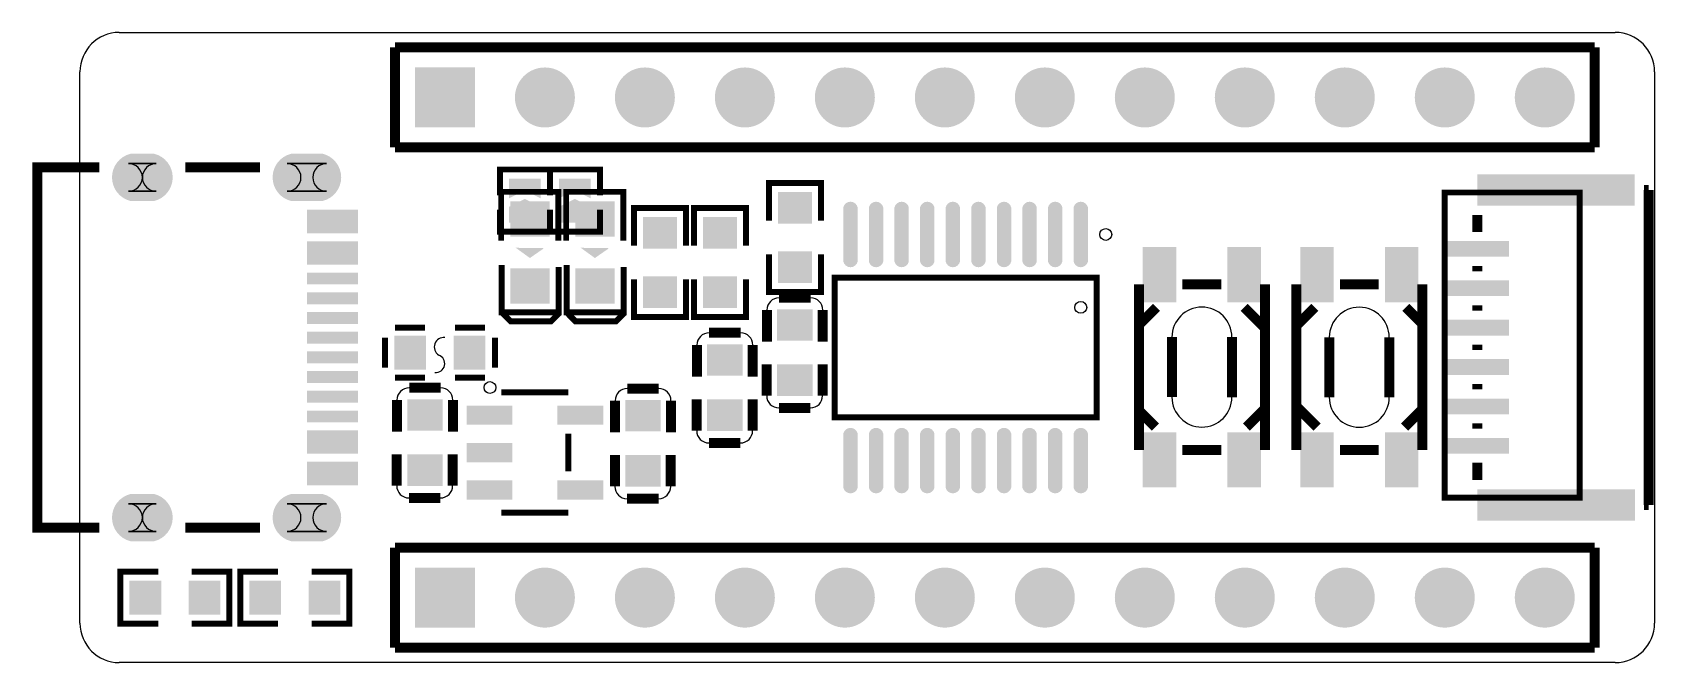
# Model space of a CAD drawing. Header units: millimetres. Extents: x -1.2 to 40, y -16 to 0.
import ezdxf

# ---------------------------------------------------------------- set-up
doc = ezdxf.new("R2010")
doc.units = ezdxf.units.MM
for name, color, linetype, true_color in [('BoardOutLine', 6, 'Continuous', 0xff00ff), ('BottomLayer', 5, 'Continuous', 0x0000ff), ('BottomSilkLayer', 72, 'Continuous', 0x66cc33), ('Multi-Layer', 9, 'Continuous', 0xc0c0c0), ('TopLayer', 1, 'Continuous', 0xff0000), ('TopSilkLayer', 40, 'Continuous', 0xffcc00)]:
    doc.layers.add(name, color=color, linetype=linetype, true_color=true_color)

msp = doc.modelspace()

# ---------------------------------------------------------------- hatches: boundary and pattern name
at = {"layer": 'BottomLayer'}
for points in [[(11.703, -4.21), (11.303, -4.01), (10.903, -4.21), (10.903, -3.71), (11.703, -3.71)], [(12.973, -4.21), (12.573, -4.01), (12.173, -4.21), (12.173, -3.71), (12.973, -3.71)], [(11.703, -4.426), (11.303, -4.226), (10.903, -4.426), (10.903, -4.826), (11.703, -4.826)], [(12.973, -4.426), (12.573, -4.226), (12.173, -4.426), (12.173, -4.826), (12.973, -4.826)]]:
    msp.add_hatch(color=256, dxfattribs=at).paths.add_polyline_path(points)
at = {"layer": 'Multi-Layer'}
for points in [[(8.509, -2.413), (10.033, -2.413), (10.033, -0.889), (8.509, -0.889)], [(11.049, -1.651, 1), (12.573, -1.651, 1)], [(13.589, -1.651, 1), (15.113, -1.651, 1)], [(16.129, -1.651, 1), (17.653, -1.651, 1)], [(18.669, -1.651, 1), (20.193, -1.651, 1)], [(21.209, -1.651, 1), (22.733, -1.651, 1)], [(23.749, -1.651, 1), (25.273, -1.651, 1)], [(26.289, -1.651, 1), (27.813, -1.651, 1)], [(28.829, -1.651, 1), (30.353, -1.651, 1)], [(31.369, -1.651, 1), (32.893, -1.651, 1)], [(33.909, -1.651, 1), (35.433, -1.651, 1)], [(36.449, -1.651, 1), (37.973, -1.651, 1)], [(1.885, -3.08, -0.785398), (1.885, -4.28), (1.285, -4.28, -0.785398), (1.285, -3.08)], [(6.165, -3.08, -0.785398), (6.165, -4.28), (5.365, -4.28, -0.785398), (5.365, -3.08)], [(1.885, -11.72, -0.785398), (1.885, -12.92), (1.285, -12.92, -0.785398), (1.285, -11.72)], [(6.165, -11.72, -0.785398), (6.165, -12.92), (5.365, -12.92, -0.785398), (5.365, -11.72)], [(8.509, -15.113), (10.033, -15.113), (10.033, -13.589), (8.509, -13.589)], [(11.049, -14.351, 1), (12.573, -14.351, 1)], [(13.589, -14.351, 1), (15.113, -14.351, 1)], [(16.129, -14.351, 1), (17.653, -14.351, 1)], [(18.669, -14.351, 1), (20.193, -14.351, 1)], [(21.209, -14.351, 1), (22.733, -14.351, 1)], [(23.749, -14.351, 1), (25.273, -14.351, 1)], [(26.289, -14.351, 1), (27.813, -14.351, 1)], [(28.829, -14.351, 1), (30.353, -14.351, 1)], [(31.369, -14.351, 1), (32.893, -14.351, 1)], [(33.909, -14.351, 1), (35.433, -14.351, 1)], [(36.449, -14.351, 1), (37.973, -14.351, 1)]]:
    msp.add_hatch(color=256, dxfattribs=at).paths.add_polyline_path(points)
at = {"layer": 'TopLayer'}
for points in [[(35.497, -4.402), (35.497, -3.602), (39.497, -3.602), (39.497, -4.402)], [(17.729, -4.857), (18.593, -4.857), (18.593, -4.051), (17.729, -4.051)], [(7.065, -4.5), (7.065, -4.8), (5.765, -4.8), (5.765, -4.5)], [(11.93, -5.188), (10.93, -5.188), (10.93, -4.288), (11.93, -4.288)], [(13.581, -5.188), (12.581, -5.188), (12.581, -4.288), (13.581, -4.288)], [(19.756, -5.819, -0.785398), (19.392, -5.819), (19.392, -4.441, -0.785398), (19.756, -4.441)], [(20.406, -5.819, -0.785398), (20.042, -5.819), (20.042, -4.441, -0.785398), (20.406, -4.441)], [(21.056, -5.819, -0.785398), (20.692, -5.819), (20.692, -4.441, -0.785398), (21.056, -4.441)], [(21.706, -5.819, -0.785398), (21.342, -5.819), (21.342, -4.441, -0.785398), (21.706, -4.441)], [(22.356, -5.819, -0.785398), (21.992, -5.819), (21.992, -4.441, -0.785398), (22.356, -4.441)], [(23.006, -5.819, -0.785398), (22.642, -5.819), (22.642, -4.441, -0.785398), (23.006, -4.441)], [(23.656, -5.819, -0.785398), (23.292, -5.819), (23.292, -4.441, -0.785398), (23.656, -4.441)], [(24.306, -5.819, -0.785398), (23.942, -5.819), (23.942, -4.441, -0.785398), (24.306, -4.441)], [(24.956, -5.819, -0.785398), (24.592, -5.819), (24.592, -4.441, -0.785398), (24.956, -4.441)], [(25.606, -5.819, -0.785398), (25.242, -5.819), (25.242, -4.441, -0.785398), (25.606, -4.441)], [(7.065, -4.8), (7.065, -5.1), (5.765, -5.1), (5.765, -4.8)], [(14.3, -5.492), (15.164, -5.492), (15.164, -4.686), (14.3, -4.686)], [(16.688, -5.492), (15.824, -5.492), (15.824, -4.686), (16.688, -4.686)], [(7.065, -5.3), (7.065, -5.6), (5.765, -5.6), (5.765, -5.3)], [(34.701, -5.696), (34.701, -5.296), (36.301, -5.296), (36.301, -5.696)], [(7.065, -5.6), (7.065, -5.9), (5.765, -5.9), (5.765, -5.6)], [(17.729, -5.557), (18.593, -5.557), (18.593, -6.364), (17.729, -6.364)], [(27, -5.45), (27.85, -5.45), (27.85, -6.85), (27, -6.85)], [(29.15, -5.45), (30, -5.45), (30, -6.85), (29.15, -6.85)], [(31.85, -6.85), (31, -6.85), (31, -5.45), (31.85, -5.45)], [(34, -6.85), (33.15, -6.85), (33.15, -5.45), (34, -5.45)], [(7.065, -6.1), (7.065, -6.4), (5.765, -6.4), (5.765, -6.1)], [(11.93, -6.888), (10.93, -6.888), (10.93, -5.988), (11.93, -5.988)], [(13.581, -6.888), (12.581, -6.888), (12.581, -5.988), (13.581, -5.988)], [(14.3, -6.192), (15.164, -6.192), (15.164, -6.999), (14.3, -6.999)], [(16.688, -6.192), (15.824, -6.192), (15.824, -6.999), (16.688, -6.999)], [(34.701, -6.696), (34.701, -6.296), (36.301, -6.296), (36.301, -6.696)], [(7.065, -6.6), (7.065, -6.9), (5.765, -6.9), (5.765, -6.6)], [(7.065, -7.1), (7.065, -7.4), (5.765, -7.4), (5.765, -7.1)], [(17.711, -7.828), (17.711, -7.028), (18.611, -7.028), (18.611, -7.828)], [(34.701, -7.696), (34.701, -7.296), (36.301, -7.296), (36.301, -7.696)], [(7.065, -7.6), (7.065, -7.9), (5.765, -7.9), (5.765, -7.6)], [(8.794, -8.56), (8.794, -7.696), (7.988, -7.696), (7.988, -8.56)], [(9.494, -8.56), (9.494, -7.696), (10.301, -7.696), (10.301, -8.56)], [(7.065, -8.1), (7.065, -8.4), (5.765, -8.4), (5.765, -8.1)], [(15.933, -8.717), (15.933, -7.917), (16.833, -7.917), (16.833, -8.717)], [(7.065, -8.6), (7.065, -8.9), (5.765, -8.9), (5.765, -8.6)], [(17.711, -9.228), (17.711, -8.428), (18.611, -8.428), (18.611, -9.228)], [(34.701, -8.696), (34.701, -8.296), (36.301, -8.296), (36.301, -8.696)], [(7.065, -9.1), (7.065, -9.4), (5.765, -9.4), (5.765, -9.1)], [(8.313, -10.114), (8.313, -9.314), (9.213, -9.314), (9.213, -10.114)], [(10.982, -9.473), (10.982, -9.963), (9.825, -9.963), (9.825, -9.473)], [(13.298, -9.473), (13.298, -9.963), (12.123, -9.963), (12.123, -9.473)], [(13.854, -10.133), (13.854, -9.333), (14.754, -9.333), (14.754, -10.133)], [(15.933, -10.117), (15.933, -9.317), (16.833, -9.317), (16.833, -10.117)], [(34.701, -9.696), (34.701, -9.296), (36.301, -9.296), (36.301, -9.696)], [(7.065, -9.6), (7.065, -9.9), (5.765, -9.9), (5.765, -9.6)], [(7.065, -10.1), (7.065, -10.4), (5.765, -10.4), (5.765, -10.1)], [(19.756, -11.561, -0.785398), (19.392, -11.561), (19.392, -10.183, -0.785398), (19.756, -10.183)], [(20.406, -11.561, -0.785398), (20.042, -11.561), (20.042, -10.183, -0.785398), (20.406, -10.183)], [(21.056, -11.561, -0.785398), (20.692, -11.561), (20.692, -10.183, -0.785398), (21.056, -10.183)], [(21.706, -11.561, -0.785398), (21.342, -11.561), (21.342, -10.183, -0.785398), (21.706, -10.183)], [(22.356, -11.561, -0.785398), (21.992, -11.561), (21.992, -10.183, -0.785398), (22.356, -10.183)], [(23.006, -11.561, -0.785398), (22.642, -11.561), (22.642, -10.183, -0.785398), (23.006, -10.183)], [(23.656, -11.561, -0.785398), (23.292, -11.561), (23.292, -10.183, -0.785398), (23.656, -10.183)], [(24.306, -11.561, -0.785398), (23.942, -11.561), (23.942, -10.183, -0.785398), (24.306, -10.183)], [(24.956, -11.561, -0.785398), (24.592, -11.561), (24.592, -10.183, -0.785398), (24.956, -10.183)], [(25.606, -11.561, -0.785398), (25.242, -11.561), (25.242, -10.183, -0.785398), (25.606, -10.183)], [(27, -10.15), (27.85, -10.15), (27.85, -11.55), (27, -11.55)], [(29.15, -10.15), (30, -10.15), (30, -11.55), (29.15, -11.55)], [(31.85, -11.55), (31, -11.55), (31, -10.15), (31.85, -10.15)], [(34, -11.55), (33.15, -11.55), (33.15, -10.15), (34, -10.15)], [(34.701, -10.696), (34.701, -10.296), (36.301, -10.296), (36.301, -10.696)], [(7.065, -10.4), (7.065, -10.7), (5.765, -10.7), (5.765, -10.4)], [(10.982, -10.423), (10.982, -10.913), (9.825, -10.913), (9.825, -10.423)], [(7.065, -10.9), (7.065, -11.2), (5.765, -11.2), (5.765, -10.9)], [(8.313, -11.514), (8.313, -10.714), (9.213, -10.714), (9.213, -11.514)], [(13.854, -11.533), (13.854, -10.733), (14.754, -10.733), (14.754, -11.533)], [(7.065, -11.2), (7.065, -11.5), (5.765, -11.5), (5.765, -11.2)], [(10.982, -11.373), (10.982, -11.863), (9.825, -11.863), (9.825, -11.373)], [(13.298, -11.373), (13.298, -11.863), (12.123, -11.863), (12.123, -11.373)], [(35.499, -12.398), (35.499, -11.598), (39.499, -11.598), (39.499, -12.398)], [(2.063, -14.783), (2.063, -13.919), (1.257, -13.919), (1.257, -14.783)], [(2.763, -14.783), (2.763, -13.919), (3.569, -13.919), (3.569, -14.783)], [(5.111, -13.919), (5.111, -14.783), (4.305, -14.783), (4.305, -13.919)], [(5.811, -13.919), (5.811, -14.783), (6.618, -14.783), (6.618, -13.919)]]:
    msp.add_hatch(color=256, dxfattribs=at).paths.add_polyline_path(points)
at = {"layer": 'TopSilkLayer'}
for points in [[(11.79, -5.478), (11.07, -5.468), (11.43, -5.728)], [(13.441, -5.478), (12.721, -5.468), (13.081, -5.728)]]:
    msp.add_hatch(color=256, dxfattribs=at).paths.add_polyline_path(points)

# ---------------------------------------------------------------- linework, layer by layer
at = {"layer": 'BoardOutLine'}
for p, q in [((1, 0), (39, 0)), ((0, -15), (0, -1)), ((40, -1), (40, -15)), ((39, -16), (1, -16))]:
    msp.add_line(p, q, dxfattribs=at)
for centre, start, end in [((1, -1), 90, 180), ((39, -1), 0, 90), ((1, -15), 180, 270), ((39, -15), 270, 0)]:
    msp.add_arc(centre, 1, start, end, dxfattribs=at)
at = {"layer": 'BottomSilkLayer'}
for points, const_width in [([(8.001, -2.921), (8.001, -2.921), (8.001, -0.381)], 0.254), ([(8.001, -0.381), (8.001, -0.381), (38.481, -0.381)], 0.254), ([(38.481, -2.921), (38.481, -2.921), (38.481, -0.381)], 0.254), ([(8.001, -2.921), (8.001, -2.921), (38.481, -2.921)], 0.254), ([(11.938, -4.064), (11.938, -4.14), (11.938, -3.48), (10.668, -3.48), (10.668, -4.14), (10.668, -4.064)], 0.152), ([(13.208, -4.064), (13.208, -4.14), (13.208, -3.48), (11.938, -3.48), (11.938, -4.14), (11.938, -4.064)], 0.152), ([(11.938, -4.572), (11.938, -4.496), (11.938, -5.055), (10.668, -5.055), (10.668, -4.496), (10.668, -4.572)], 0.152), ([(13.208, -4.572), (13.208, -4.496), (13.208, -5.055), (11.938, -5.055), (11.938, -4.496), (11.938, -4.572)], 0.152), ([(8.001, -15.621), (8.001, -15.621), (8.001, -13.081)], 0.254), ([(8.001, -13.081), (8.001, -13.081), (38.481, -13.081)], 0.254), ([(38.481, -15.621), (38.481, -15.621), (38.481, -13.081)], 0.254), ([(8.001, -15.621), (8.001, -15.621), (38.481, -15.621)], 0.254)]:
    msp.add_lwpolyline(points, dxfattribs=dict(at, const_width=const_width))
at = {"layer": 'BottomSilkLayer', "const_width": 0.152}
msp.add_lwpolyline([(34.671, -4.064), (38.1, -4.064), (38.1, -11.811), (34.671, -11.811), (34.671, -4.064)], close=True, dxfattribs=at)
at = {"layer": 'Multi-Layer'}
for points in [[(1.935, -3.33), (1.935, -3.33), (1.235, -3.33)], [(6.265, -3.33), (6.265, -3.33), (5.265, -3.33)], [(1.935, -4.03), (1.935, -4.03), (1.235, -4.03)], [(6.265, -4.03), (6.265, -4.03), (5.265, -4.03)], [(1.935, -11.97), (1.935, -11.97), (1.235, -11.97)], [(6.265, -11.97), (6.265, -11.97), (5.265, -11.97)], [(1.935, -12.67), (1.935, -12.67), (1.235, -12.67)], [(6.265, -12.67), (6.265, -12.67), (5.265, -12.67)]]:
    msp.add_lwpolyline(points, close=True, dxfattribs=at)
for centre, start, end in [((1.235, -3.68), 270, 450), ((1.935, -3.68), 450, 270), ((5.265, -3.68), 270, 450), ((6.265, -3.68), 450, 270), ((1.235, -12.32), 270, 450), ((1.935, -12.32), 450, 270), ((5.265, -12.32), 270, 450), ((6.265, -12.32), 450, 270)]:
    msp.add_arc(centre, 0.35, start, end, dxfattribs=at)
at = {"layer": 'TopSilkLayer'}
for points, const_width in [([(0.493, -3.428), (-1.08, -3.428), (-1.08, -12.572), (0.493, -12.572)], 0.254), ([(4.573, -3.428), (4.573, -3.428), (2.677, -3.428)], 0.254), ([(10.7, -5.288), (10.7, -4.048), (12.15, -4.048), (12.15, -5.288)], 0.15), ([(12.351, -5.288), (12.351, -4.048), (13.801, -4.048), (13.801, -5.288)], 0.15), ([(17.5, -4.781), (17.5, -3.822), (18.822, -3.822), (18.822, -4.781)], 0.152), ([(39.849, -3.998), (39.849, -3.998), (39.728, -3.998)], 0.254), ([(39.849, -11.998), (39.849, -11.998), (39.849, -4)], 0.254), ([(14.071, -5.416), (14.071, -4.457), (15.393, -4.457), (15.393, -5.416)], 0.152), ([(16.917, -5.416), (16.917, -4.457), (15.595, -4.457), (15.595, -5.416)], 0.152), ([(35.499, -4.633), (35.499, -4.633), (35.499, -5.065)], 0.254), ([(17.5, -5.633), (17.5, -6.592), (18.822, -6.592), (18.822, -5.633)], 0.152), ([(12.16, -5.958), (12.16, -7.108), (10.71, -7.108), (10.71, -5.908)], 0.15), ([(13.811, -5.958), (13.811, -7.108), (12.361, -7.108), (12.361, -5.908)], 0.15), ([(35.499, -5.928), (35.499, -5.928), (35.499, -6.065)], 0.254), ([(14.071, -6.268), (14.071, -7.227), (15.393, -7.227), (15.393, -6.268)], 0.152), ([(16.917, -6.268), (16.917, -7.227), (15.595, -7.227), (15.595, -6.268)], 0.152), ([(26.9, -6.4), (26.9, -6.4), (26.9, -10.6)], 0.254), ([(28.994, -6.4), (28.994, -6.4), (28.006, -6.4)], 0.254), ([(28.994, -6.4), (28.994, -6.4), (28.995, -6.401)], 0.254), ([(30.1, -6.4), (30.1, -6.4), (30.1, -10.6)], 0.254), ([(30.9, -10.6), (30.9, -10.6), (30.9, -6.4)], 0.254), ([(32.994, -6.4), (32.994, -6.4), (32.006, -6.4)], 0.254), ([(34.1, -10.6), (34.1, -10.6), (34.1, -6.4)], 0.254), ([(17.451, -7.848), (17.451, -7.848), (17.451, -7.048)], 0.254), ([(17.761, -6.738), (17.761, -6.738), (18.561, -6.738)], 0.254), ([(18.871, -7.848), (18.871, -7.848), (18.871, -7.048)], 0.254), ([(27.349, -6.98), (27.349, -6.98), (26.9, -7.43)], 0.254), ([(29.574, -6.98), (29.574, -6.98), (30.1, -7.506)], 0.254), ([(31.369, -6.98), (31.369, -6.98), (30.9, -7.449)], 0.254), ([(33.682, -6.98), (33.682, -6.98), (34.1, -7.398)], 0.254), ([(35.499, -6.928), (35.499, -6.928), (35.499, -7.065)], 0.254), ([(8.763, -7.493), (8.763, -7.493), (8.001, -7.493)], 0.152), ([(9.525, -7.493), (9.525, -7.493), (10.287, -7.493)], 0.152), ([(12.16, -7.108), (12.16, -7.138), (11.96, -7.338), (10.94, -7.338), (10.91, -7.308), (10.71, -7.108)], 0.15), ([(13.811, -7.108), (13.811, -7.138), (13.611, -7.338), (12.591, -7.338), (12.561, -7.308), (12.361, -7.108)], 0.15), ([(7.747, -7.747), (7.747, -7.747), (7.747, -8.509)], 0.152), ([(10.541, -7.747), (10.541, -7.747), (10.541, -8.509)], 0.152), ([(15.673, -8.737), (15.673, -8.737), (15.673, -7.937)], 0.254), ([(15.983, -7.627), (15.983, -7.627), (16.783, -7.627)], 0.254), ([(17.093, -8.737), (17.093, -8.737), (17.093, -7.937)], 0.254), ([(27.739, -7.737), (27.739, -7.737), (27.739, -9.261)], 0.254), ([(29.263, -7.737), (29.263, -7.737), (29.262, -9.262)], 0.254), ([(31.737, -9.263), (31.737, -9.263), (31.738, -7.738)], 0.254), ([(33.261, -9.263), (33.261, -9.263), (33.261, -7.739)], 0.254), ([(35.499, -7.928), (35.499, -7.928), (35.499, -8.065)], 0.254), ([(17.446, -8.424), (17.446, -8.424), (17.446, -9.224)], 0.254), ([(18.865, -8.424), (18.865, -8.424), (18.865, -9.224)], 0.254), ([(8.763, -8.763), (8.763, -8.763), (8.001, -8.763)], 0.152), ([(8.363, -9.024), (8.363, -9.024), (9.163, -9.024)], 0.254), ([(9.525, -8.763), (9.525, -8.763), (10.287, -8.763)], 0.152), ([(13.904, -9.043), (13.904, -9.043), (14.704, -9.043)], 0.254), ([(35.499, -8.928), (35.499, -8.928), (35.499, -9.065)], 0.254), ([(8.053, -10.134), (8.053, -10.134), (8.053, -9.334)], 0.254), ([(9.473, -10.134), (9.473, -10.134), (9.473, -9.334)], 0.254), ([(10.706, -9.142), (10.706, -9.142), (12.408, -9.142)], 0.152), ([(13.594, -10.153), (13.594, -10.153), (13.594, -9.353)], 0.254), ([(15.014, -10.153), (15.014, -10.153), (15.014, -9.353)], 0.254), ([(15.668, -9.313), (15.668, -9.313), (15.668, -10.113)], 0.254), ([(17.087, -9.313), (17.087, -9.313), (17.087, -10.113)], 0.254), ([(17.755, -9.533), (17.755, -9.533), (18.555, -9.533)], 0.254), ([(27.318, -10.02), (27.318, -10.02), (26.9, -9.602)], 0.254), ([(29.631, -10.02), (29.631, -10.02), (30.1, -9.551)], 0.254), ([(31.426, -10.02), (31.426, -10.02), (30.9, -9.494)], 0.254), ([(33.651, -10.02), (33.651, -10.02), (34.1, -9.57)], 0.254), ([(35.499, -9.928), (35.499, -9.928), (35.499, -10.065)], 0.254), ([(12.408, -11.144), (12.408, -11.144), (12.408, -10.192)], 0.152), ([(15.977, -10.422), (15.977, -10.422), (16.777, -10.422)], 0.254), ([(8.048, -10.71), (8.048, -10.71), (8.048, -11.51)], 0.254), ([(9.467, -10.71), (9.467, -10.71), (9.467, -11.51)], 0.254), ([(13.589, -10.728), (13.589, -10.728), (13.589, -11.528)], 0.254), ([(15.008, -10.728), (15.008, -10.728), (15.008, -11.528)], 0.254), ([(28.006, -10.6), (28.006, -10.6), (28.994, -10.6)], 0.254), ([(32.006, -10.6), (32.006, -10.6), (32.005, -10.599)], 0.254), ([(32.006, -10.6), (32.006, -10.6), (32.994, -10.6)], 0.254), ([(35.499, -10.928), (35.499, -10.928), (35.499, -11.367)], 0.254), ([(8.357, -11.819), (8.357, -11.819), (9.157, -11.819)], 0.254), ([(13.898, -11.838), (13.898, -11.838), (14.698, -11.838)], 0.254), ([(39.849, -11.998), (39.849, -11.998), (39.73, -11.998)], 0.254), ([(10.706, -12.194), (10.706, -12.194), (12.408, -12.194)], 0.152), ([(2.677, -12.572), (2.677, -12.572), (4.573, -12.572)], 0.254), ([(1.987, -15.012), (1.028, -15.012), (1.028, -13.69), (1.987, -13.69)], 0.152), ([(2.839, -15.012), (3.798, -15.012), (3.798, -13.69), (2.839, -13.69)], 0.152), ([(5.035, -13.69), (4.076, -13.69), (4.076, -15.012), (5.035, -15.012)], 0.152), ([(5.887, -13.69), (6.846, -13.69), (6.846, -15.012), (5.887, -15.012)], 0.152)]:
    msp.add_lwpolyline(points, dxfattribs=dict(at, const_width=const_width))
at = {"layer": 'TopSilkLayer', "const_width": 0.152}
msp.add_lwpolyline([(25.826, -6.23), (25.826, -9.772), (19.173, -9.772), (19.173, -6.23), (25.826, -6.23)], close=True, dxfattribs=at)
at = {"layer": 'TopSilkLayer'}
for centre in [(26.059, -5.13), (25.424, -6.982), (10.414, -9.017)]:
    msp.add_circle(centre, 0.15, dxfattribs=at)
for centre, radius, start, end in [((17.761, -7.048), 0.31, 90, 180), ((18.561, -7.048), 0.31, 0, 90), ((28.501, -7.737), 0.762, 0, 180), ((32.499, -7.739), 0.761, 359.9522, 179.9522), ((9.24, -7.986), 0.241, 82.5189, 238.1734), ((15.983, -7.937), 0.31, 90, 180), ((16.783, -7.937), 0.31, 0, 90), ((9.038, -8.408), 0.229, 264.8703, 70.7212), ((8.363, -9.334), 0.31, 90, 180), ((9.163, -9.334), 0.31, 0, 90), ((13.904, -9.353), 0.31, 90, 180), ((14.704, -9.353), 0.31, 0, 90), ((17.755, -9.224), 0.31, 180, 270), ((18.555, -9.224), 0.31, 270, 0), ((28.501, -9.261), 0.761, 179.9522, 359.9522), ((32.499, -9.263), 0.762, 180, 0), ((15.977, -10.113), 0.31, 180, 270), ((16.777, -10.113), 0.31, 270, 0), ((8.357, -11.51), 0.31, 180, 270), ((9.157, -11.51), 0.31, 270, 0), ((13.898, -11.529), 0.31, 180, 270), ((14.698, -11.529), 0.31, 270, 0)]:
    msp.add_arc(centre, radius, start, end, dxfattribs=at)

doc.saveas('drawing.dxf')
